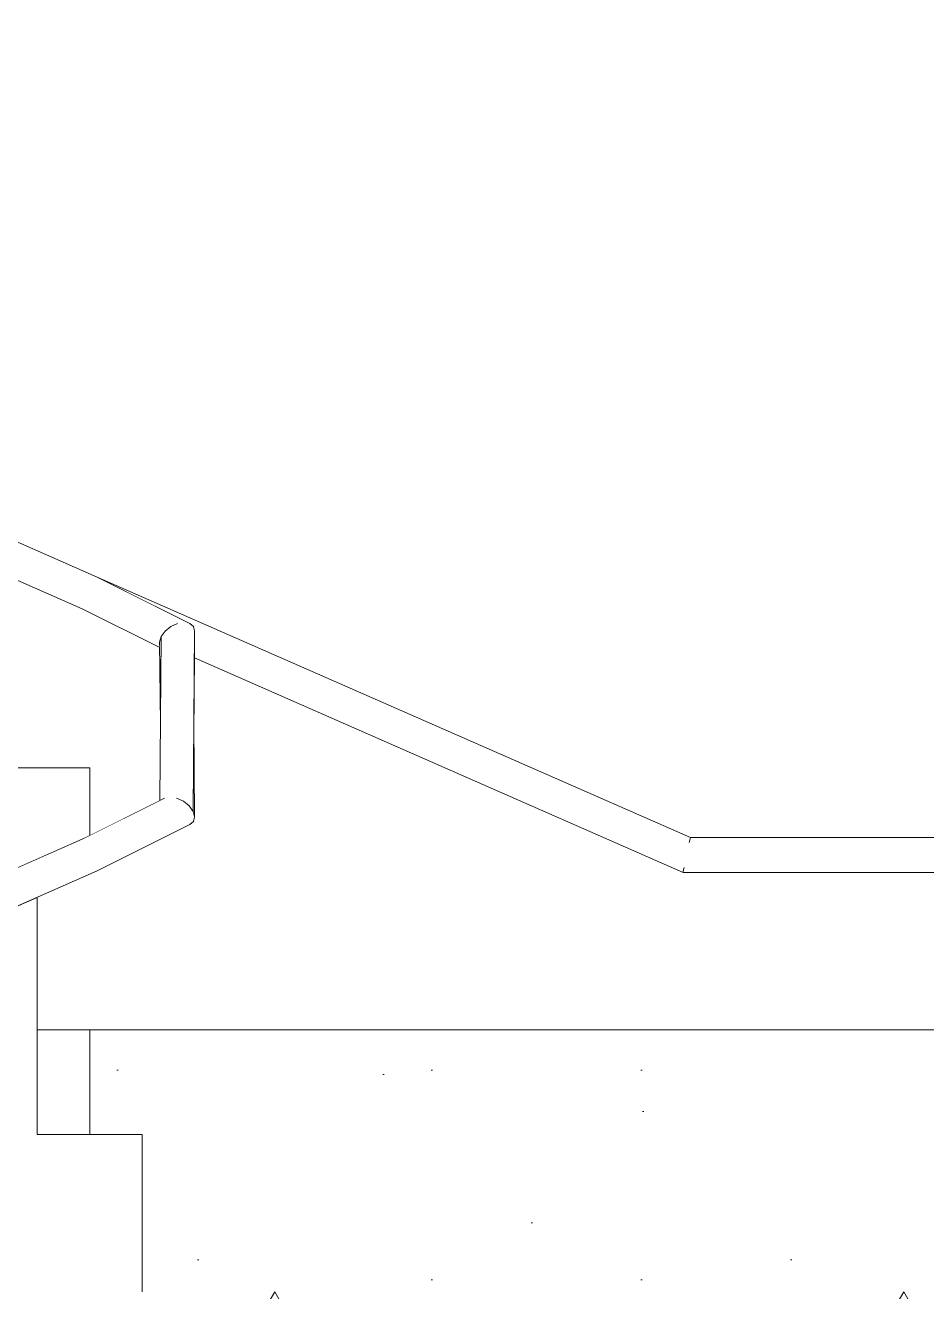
# Model space of a CAD drawing. Header units: feet. Extents: x -10410 to 374725, y -46422 to 88923.
# Drawn here: x 122468 to 122983, y -1507 to -782 of the extents above; entities that cross this region are included whole.
import ezdxf

# ---------------------------------------------------------------- set-up
doc = ezdxf.new("R2010")
doc.units = ezdxf.units.FT
doc.header["$MEASUREMENT"] = 0
doc.set_wipeout_variables(frame=1)
doc.linetypes.add('Wipeout_Contour', pattern=[1000, 0, -1000])
for name, color, linetype in [('Конструктив - Лестницы', 7, 'Continuous'), ('Конструктив - Стены Несущие', 7, 'Continuous'), ('Местность - Рельеф', 7, 'Continuous')]:
    doc.layers.add(name, color=color, linetype=linetype)
doc.layers.add('Конструктив - Лестницы_Ном._пера__1', color=7, linetype='Continuous', lineweight=20)
pattern_1 = [(0, (0, 0), (0, 623.5383), [60, -300]), (0, (180, 311.8), (0, 623.5383), [60, -300]), (60, (0, 0), (-540, 311.7692), [60, -300]), (60, (360, 0), (-540, 311.7692), [60, -300]), (120, (60, 0), (540, 311.7692), [60, -300]), (120, (420, 0), (540, 311.7692), [60, -300]), (0, (0, 60), (0, 120), [0, -120, 0, -180]), (45, (60, 60), (-84.85282, 84.85282), [0, -90, 0, -150.00001])]

msp = doc.modelspace()

# ---------------------------------------------------------------- wipeouts: each hides what was drawn before it
at = {"color": 254, "linetype": 'Wipeout_Contour', "lineweight": 0, "ltscale": 2822181.066933423}
msp.add_wipeout([(120450.1917, -2700.00003), (123764.44947, -2700.00003), (123764.44947, -1256.53105), (123763.68826, -1260.3579), (123761.52053, -1263.60209), (123758.27628, -1265.76982), (123754.44949, -1266.53102), (122844.01797, -1266.53102), (122564.3167, -1143.7354), (122563.99878, -1181.53109), (122564.4456, -1234.65565), (122563.7912, -1237.30453), (122561.71463, -1239.07453), (122508.69814, -1265.58701), (122474.44645, -1280.62434), (122474.44645, -1356.53104), (123754.44649, -1356.53104), (123754.44649, -1616.53104), (122918.08647, -1616.53104), (122192.78644, -1934.96106), (121509.44651, -2234.96102), (121167.78653, -2384.961), (120484.44653, -2684.96104)], dxfattribs=at).dxf.layer = 'Конструктив - Стены Несущие'

# ---------------------------------------------------------------- next in the draw order: wipeouts: each hides what was drawn before it
at = {"color": 254, "linetype": 'Wipeout_Contour', "lineweight": 0, "ltscale": 489379.837064}
msp.add_wipeout([(122166.80337, -1415.68747), (122508.69814, -1265.58704), (122508.37473, -1264.89769), (122166.49737, -1414.99048)], dxfattribs=at).dxf.layer = 'Конструктив - Лестницы'
at = {"color": 254, "linetype": 'Wipeout_Contour', "lineweight": 0, "ltscale": 1954302.06984462}
msp.add_wipeout([(121764.17193, -792.45234), (121504.32567, -906.53102), (121821.11646, -906.53102), (121821.11646, -966.53106), (121791.11648, -966.53106), (121791.11648, -1056.531), (122162.78646, -1056.531), (122162.78646, -1116.53104), (122132.78647, -1116.53104), (122132.78647, -1206.53105), (122504.4465, -1206.53105), (122504.4465, -1245.35257), (122544.48079, -1225.33907), (122544.87305, -1181.53109), (122544.48086, -1137.72298), (122500.20081, -1115.58703)], dxfattribs=at).dxf.layer = 'Конструктив - Стены Несущие'

# ---------------------------------------------------------------- next in the draw order: wipeouts: each hides what was drawn before it
at = {"color": 254, "linetype": 'Wipeout_Contour', "lineweight": 0, "ltscale": 489377.357076}
msp.add_wipeout([(122166.49737, -1414.99048), (122508.37473, -1264.89769), (122507.45373, -1262.9346), (122165.62597, -1413.00561)], dxfattribs=at).dxf.layer = 'Конструктив - Лестницы'
at = {"color": 254, "linetype": 'Wipeout_Contour', "lineweight": 0, "ltscale": 2340459.073652017}
msp.add_wipeout([(121789.0482, -781.53107), (122848.21491, -1246.53101), (123754.44949, -1246.53101), (123758.27628, -1247.29221), (123761.52053, -1249.45994), (123763.68826, -1252.70419), (123764.44947, -1256.53105), (123764.44947, -456.53108), (123763.68826, -460.35787), (123761.52053, -463.60211), (123758.27628, -465.76978), (123754.44949, -466.53105), (122844.01797, -466.53105), (122564.3167, -343.73543), (122563.99878, -381.53105), (122564.4456, -434.65561), (122563.7912, -437.30456), (122561.71463, -439.07449), (122508.69814, -465.58704)], dxfattribs=at).dxf.layer = 'Конструктив - Стены Несущие'

# ---------------------------------------------------------------- next in the draw order: wipeouts: each hides what was drawn before it
at = {"color": 254, "linetype": 'Wipeout_Contour', "lineweight": 0, "ltscale": 493218.938596}
msp.add_wipeout([(123750.62263, -1247.29224), (122848.05519, -1247.29224), (122847.6003, -1249.45997), (123747.3784, -1249.45997)], dxfattribs=at).dxf.layer = 'Конструктив - Лестницы'
at = {"color": 254, "linetype": 'Wipeout_Contour', "lineweight": 0, "ltscale": 489372.774698}
msp.add_wipeout([(122165.62597, -1413.00561), (122507.45373, -1262.9346), (122506.07536, -1259.99662), (122164.32182, -1410.03505)], dxfattribs=at).dxf.layer = 'Конструктив - Лестницы'

# ---------------------------------------------------------------- next in the draw order: wipeouts: each hides what was drawn before it
at = {"color": 254, "linetype": 'Wipeout_Contour', "lineweight": 0, "ltscale": 493212.499585}
msp.add_wipeout([(123747.3784, -1249.45997), (122847.6003, -1249.45997), (122846.91951, -1252.7042), (123745.21067, -1252.7042)], dxfattribs=at).dxf.layer = 'Конструктив - Лестницы'
at = {"color": 254, "linetype": 'Wipeout_Contour', "lineweight": 0, "ltscale": 489366.787764}
msp.add_wipeout([(122164.32182, -1410.03505), (122506.07536, -1259.99662), (122504.44947, -1256.53103), (122162.78347, -1406.53103)], dxfattribs=at).dxf.layer = 'Конструктив - Лестницы'

# ---------------------------------------------------------------- next in the draw order: wipeouts: each hides what was drawn before it
at = {"color": 254, "linetype": 'Wipeout_Contour', "lineweight": 0, "ltscale": 493226.565564}
msp.add_wipeout([(123754.44947, -1246.53103), (122848.21492, -1246.53103), (122848.05519, -1247.29224), (123750.62263, -1247.29224)], dxfattribs=at).dxf.layer = 'Конструктив - Лестницы'
at = {"color": 254, "linetype": 'Wipeout_Contour', "lineweight": 0, "ltscale": 489360.307875}
msp.add_wipeout([(122162.78347, -1406.53103), (122504.44947, -1256.53103), (122502.82357, -1253.06545), (122161.24512, -1403.02702)], dxfattribs=at).dxf.layer = 'Конструктив - Лестницы'
at = {"color": 254, "linetype": 'Wipeout_Contour', "lineweight": 0, "ltscale": 493208.229063}
msp.add_wipeout([(123745.21067, -1252.7042), (122846.91951, -1252.7042), (122846.11647, -1256.53103), (123744.44947, -1256.53103)], dxfattribs=at).dxf.layer = 'Конструктив - Лестницы'

# ---------------------------------------------------------------- next in the draw order: wipeouts: each hides what was drawn before it
at = {"color": 254, "linetype": 'Wipeout_Contour', "lineweight": 0, "ltscale": 490801.75292}
msp.add_wipeout([(122522.31367, -1104.2839), (122561.08733, -1123.67391), (122847.6003, -1249.45997), (122848.05519, -1247.29224)], dxfattribs=at).dxf.layer = 'Конструктив - Лестницы'
at = {"color": 254, "linetype": 'Wipeout_Contour', "lineweight": 0, "ltscale": 489354.321535}
msp.add_wipeout([(122161.24512, -1403.02702), (122502.82357, -1253.06545), (122501.4452, -1250.12747), (122159.94097, -1400.05645)], dxfattribs=at).dxf.layer = 'Конструктив - Лестницы'
at = {"color": 254, "linetype": 'Wipeout_Contour', "lineweight": 0, "ltscale": 493206.779051}
msp.add_wipeout([(123744.44947, -1256.53103), (122846.11647, -1256.53103), (122845.31342, -1260.35787), (123745.21067, -1260.35787)], dxfattribs=at).dxf.layer = 'Конструктив - Лестницы'

# ---------------------------------------------------------------- next in the draw order: wipeouts: each hides what was drawn before it
at = {"color": 254, "linetype": 'Wipeout_Contour', "lineweight": 0, "ltscale": 858550.062714}
msp.add_wipeout([(122847.6003, -1249.45997), (122561.08745, -1123.67397), (122561.71459, -1123.98759), (122563.79119, -1125.75753), (122564.44559, -1128.40643), (122564.44321, -1128.69031), (122846.91951, -1252.7042)], dxfattribs=at).dxf.layer = 'Конструктив - Лестницы'
at = {"color": 254, "linetype": 'Wipeout_Contour', "lineweight": 0, "ltscale": 489349.739965}
msp.add_wipeout([(122159.94097, -1400.05645), (122501.4452, -1250.12747), (122500.5242, -1248.16438), (122159.06956, -1398.07159)], dxfattribs=at).dxf.layer = 'Конструктив - Лестницы'
at = {"color": 254, "linetype": 'Wipeout_Contour', "lineweight": 0, "ltscale": 493208.370296}
msp.add_wipeout([(123745.21067, -1260.35787), (122845.31342, -1260.35787), (122844.63263, -1263.6021), (123747.3784, -1263.6021)], dxfattribs=at).dxf.layer = 'Конструктив - Лестницы'

# ---------------------------------------------------------------- next in the draw order: wipeouts: each hides what was drawn before it
at = {"color": 254, "linetype": 'Wipeout_Contour', "lineweight": 0, "ltscale": 490845.135322}
msp.add_wipeout([(122564.40818, -1132.85435), (122846.11646, -1256.53103), (122846.91951, -1252.7042), (122564.4432, -1128.69033)], dxfattribs=at).dxf.layer = 'Конструктив - Лестницы'
at = {"color": 254, "linetype": 'Wipeout_Contour', "lineweight": 0, "ltscale": 489347.260461}
msp.add_wipeout([(122159.06956, -1398.07159), (122500.5242, -1248.16438), (122500.20079, -1247.47503), (122158.76356, -1397.37459)], dxfattribs=at).dxf.layer = 'Конструктив - Лестницы'
at = {"color": 254, "linetype": 'Wipeout_Contour', "lineweight": 0, "ltscale": 493212.758666}
msp.add_wipeout([(123747.3784, -1263.6021), (122844.63263, -1263.6021), (122844.17774, -1265.76983), (123750.62263, -1265.76983)], dxfattribs=at).dxf.layer = 'Конструктив - Лестницы'

# ---------------------------------------------------------------- next in the draw order: wipeouts: each hides what was drawn before it
at = {"color": 254, "linetype": 'Wipeout_Contour', "lineweight": 0, "ltscale": 613413.7539}
msp.add_wipeout([(122564.37316, -1137.01836), (122845.31342, -1260.35787), (122846.11647, -1256.53104), (122564.40818, -1132.85434), (122564.40263, -1133.51414)], dxfattribs=at).dxf.layer = 'Конструктив - Лестницы'
at = {"color": 254, "linetype": 'Wipeout_Contour', "lineweight": 0, "ltscale": 493219.275825}
msp.add_wipeout([(123750.62263, -1265.76983), (122844.17774, -1265.76983), (122844.01801, -1266.53103), (123754.44947, -1266.53103)], dxfattribs=at).dxf.layer = 'Конструктив - Лестницы'
at = {"color": 254, "linetype": 'Wipeout_Contour', "lineweight": 0, "ltscale": 489989.189485}
msp.add_wipeout([(122474.44647, -1416.53103), (122504.44646, -1416.53103), (122504.44646, -1356.53103), (122474.44647, -1356.53103)], dxfattribs=at).dxf.layer = 'Конструктив - Лестницы'

# ---------------------------------------------------------------- next in the draw order: wipeouts: each hides what was drawn before it
at = {"color": 254, "linetype": 'Wipeout_Contour', "lineweight": 0, "ltscale": 490842.209532}
msp.add_wipeout([(122564.37315, -1137.01835), (122564.34346, -1140.54844), (122844.63263, -1263.6021), (122845.31342, -1260.35786)], dxfattribs=at).dxf.layer = 'Конструктив - Лестницы'
at = {"color": 254, "linetype": 'Wipeout_Contour', "lineweight": 0, "ltscale": 490052.691097}
msp.add_wipeout([(122474.44647, -1416.53104), (122474.44647, -1506.53103), (122534.44647, -1506.53103), (122534.44647, -1416.53104)], dxfattribs=at).dxf.layer = 'Конструктив - Лестницы'

# ---------------------------------------------------------------- next in the draw order: hatches: boundary and pattern name
at = {"layer": 'Конструктив - Лестницы_Ном._пера__1', "linetype": 'Continuous'}
h = msp.add_hatch(dxfattribs=at)
h.set_pattern_fill('БЕТОН_02', color=256, style=0, pattern_type=2)
h.set_pattern_definition(pattern_1)
h.paths.add_polyline_path([(123754.44647, -1416.53103), (123754.44647, -1356.53103), (122504.44647, -1356.53103), (122504.44647, -1416.53103)])
h = msp.add_hatch(dxfattribs=at)
h.set_pattern_fill('БЕТОН_02', color=256, style=0, pattern_type=2)
h.set_pattern_definition(pattern_1)
h.paths.add_polyline_path([(123754.44647, -1616.53103), (123754.44647, -1416.53103), (122534.44647, -1416.53103), (122534.44647, -1616.53103)])

# ---------------------------------------------------------------- next in the draw order: wipeouts: each hides what was drawn before it
at = {"color": 254, "linetype": 'Wipeout_Contour', "lineweight": 0, "ltscale": 490841.134026}
msp.add_wipeout([(122564.34346, -1140.54843), (122564.32362, -1142.90716), (122844.17774, -1265.76983), (122844.63263, -1263.6021)], dxfattribs=at).dxf.layer = 'Конструктив - Лестницы'
at = {"color": 254, "linetype": 'Wipeout_Contour', "lineweight": 0, "ltscale": 612328.10697}
msp.add_wipeout([(122474.44647, -1280.62438), (122432.47647, -1299.05027), (122432.47647, -1506.53103), (122474.44647, -1506.53103), (122474.44647, -1416.53104)], dxfattribs=at).dxf.layer = 'Конструктив - Лестницы'

# ---------------------------------------------------------------- next in the draw order: wipeouts: each hides what was drawn before it
at = {"color": 254, "linetype": 'Wipeout_Contour', "lineweight": 0, "ltscale": 490840.551464}
msp.add_wipeout([(122564.32362, -1142.90716), (122564.31665, -1143.73544), (122844.01801, -1266.53103), (122844.17774, -1265.76982)], dxfattribs=at).dxf.layer = 'Конструктив - Лестницы'

# ---------------------------------------------------------------- next in the draw order: wipeouts: each hides what was drawn before it
at = {"color": 254, "linetype": 'Wipeout_Contour', "lineweight": 0, "ltscale": 490749.790572}
msp.add_wipeout([(122848.21492, -1246.53103), (122508.69814, -1097.47503), (122522.31371, -1104.28392), (122848.05519, -1247.29224)], dxfattribs=at).dxf.layer = 'Конструктив - Лестницы'

# ---------------------------------------------------------------- next in the draw order: wipeouts: each hides what was drawn before it
at = {"color": 254, "linetype": 'Wipeout_Contour', "lineweight": 0, "ltscale": 367598.616209}
msp.add_wipeout([(122508.69814, -1265.58704), (122561.71459, -1239.07448), (122508.37473, -1264.89769)], dxfattribs=at).dxf.layer = 'Конструктив - Лестницы'

# ---------------------------------------------------------------- next in the draw order: wipeouts: each hides what was drawn before it
at = {"color": 254, "linetype": 'Wipeout_Contour', "lineweight": 0, "ltscale": 367599.392354}
msp.add_wipeout([(122508.37473, -1264.89769), (122563.79119, -1237.30454), (122507.45373, -1262.9346)], dxfattribs=at).dxf.layer = 'Конструктив - Лестницы'

# ---------------------------------------------------------------- next in the draw order: wipeouts: each hides what was drawn before it
at = {"color": 254, "linetype": 'Wipeout_Contour', "lineweight": 0, "ltscale": 367652.451846}
msp.add_wipeout([(122508.37473, -1264.89769), (122561.71459, -1239.07448), (122563.79119, -1237.30454)], dxfattribs=at).dxf.layer = 'Конструктив - Лестницы'

# ---------------------------------------------------------------- next in the draw order: wipeouts: each hides what was drawn before it
at = {"color": 254, "linetype": 'Wipeout_Contour', "lineweight": 0, "ltscale": 367597.662657}
msp.add_wipeout([(122507.45373, -1262.9346), (122564.44559, -1234.65563), (122506.07536, -1259.99662)], dxfattribs=at).dxf.layer = 'Конструктив - Лестницы'

# ---------------------------------------------------------------- next in the draw order: wipeouts: each hides what was drawn before it
at = {"color": 254, "linetype": 'Wipeout_Contour', "lineweight": 0, "ltscale": 367654.171233}
msp.add_wipeout([(122507.45373, -1262.9346), (122563.79119, -1237.30454), (122564.44559, -1234.65563)], dxfattribs=at).dxf.layer = 'Конструктив - Лестницы'

# ---------------------------------------------------------------- next in the draw order: wipeouts: each hides what was drawn before it
at = {"color": 254, "linetype": 'Wipeout_Contour', "lineweight": 0, "ltscale": 367593.689825}
msp.add_wipeout([(122504.44947, -1256.53103), (122506.07536, -1259.99662), (122563.57818, -1231.53103)], dxfattribs=at).dxf.layer = 'Конструктив - Лестницы'

# ---------------------------------------------------------------- next in the draw order: wipeouts: each hides what was drawn before it
at = {"color": 254, "linetype": 'Wipeout_Contour', "lineweight": 0, "ltscale": 367652.495089}
msp.add_wipeout([(122506.07536, -1259.99662), (122564.44559, -1234.65563), (122563.57818, -1231.53103)], dxfattribs=at).dxf.layer = 'Конструктив - Лестницы'

# ---------------------------------------------------------------- next in the draw order: wipeouts: each hides what was drawn before it
at = {"color": 254, "linetype": 'Wipeout_Contour', "lineweight": 0, "ltscale": 367588.078371}
msp.add_wipeout([(122504.44947, -1256.53103), (122561.32099, -1228.40644), (122502.82357, -1253.06545)], dxfattribs=at).dxf.layer = 'Конструктив - Лестницы'

# ---------------------------------------------------------------- next in the draw order: wipeouts: each hides what was drawn before it
at = {"color": 254, "linetype": 'Wipeout_Contour', "lineweight": 0, "ltscale": 367647.669793}
msp.add_wipeout([(122561.321, -1228.40644), (122504.44947, -1256.53103), (122563.57818, -1231.53103)], dxfattribs=at).dxf.layer = 'Конструктив - Лестницы'

# ---------------------------------------------------------------- next in the draw order: wipeouts: each hides what was drawn before it
at = {"color": 254, "linetype": 'Wipeout_Contour', "lineweight": 0, "ltscale": 367581.68267}
msp.add_wipeout([(122558.01769, -1225.75753), (122501.4452, -1250.12747), (122502.82357, -1253.06545)], dxfattribs=at).dxf.layer = 'Конструктив - Лестницы'

# ---------------------------------------------------------------- next in the draw order: wipeouts: each hides what was drawn before it
at = {"color": 254, "linetype": 'Wipeout_Contour', "lineweight": 0, "ltscale": 367640.408564}
msp.add_wipeout([(122502.82357, -1253.06545), (122561.32099, -1228.40644), (122558.01769, -1225.75753)], dxfattribs=at).dxf.layer = 'Конструктив - Лестницы'

# ---------------------------------------------------------------- next in the draw order: wipeouts: each hides what was drawn before it
at = {"color": 254, "linetype": 'Wipeout_Contour', "lineweight": 0, "ltscale": 367710.142445}
msp.add_wipeout([(122563.99874, -1181.53106), (122563.57818, -1231.53103), (122564.44559, -1234.65563)], dxfattribs=at).dxf.layer = 'Конструктив - Лестницы'
at = {"color": 254, "linetype": 'Wipeout_Contour', "lineweight": 0, "ltscale": 367575.476878}
msp.add_wipeout([(122501.4452, -1250.12747), (122554.17115, -1223.98759), (122500.5242, -1248.16438)], dxfattribs=at).dxf.layer = 'Конструктив - Лестницы'

# ---------------------------------------------------------------- next in the draw order: wipeouts: each hides what was drawn before it
at = {"color": 254, "linetype": 'Wipeout_Contour', "lineweight": 0, "ltscale": 367631.817793}
msp.add_wipeout([(122554.17115, -1223.98759), (122501.4452, -1250.12747), (122558.01769, -1225.75753)], dxfattribs=at).dxf.layer = 'Конструктив - Лестницы'

# ---------------------------------------------------------------- next in the draw order: wipeouts: each hides what was drawn before it
at = {"color": 254, "linetype": 'Wipeout_Contour', "lineweight": 0, "ltscale": 367706.663998}
msp.add_wipeout([(122561.32099, -1228.40644), (122563.57817, -1231.53103), (122564.44559, -1128.40644)], dxfattribs=at).dxf.layer = 'Конструктив - Лестницы'
at = {"color": 254, "linetype": 'Wipeout_Contour', "lineweight": 0, "ltscale": 367570.406511}
msp.add_wipeout([(122500.5242, -1248.16438), (122550.36698, -1223.36607), (122500.20079, -1247.47503)], dxfattribs=at).dxf.layer = 'Конструктив - Лестницы'

# ---------------------------------------------------------------- next in the draw order: wipeouts: each hides what was drawn before it
at = {"color": 254, "linetype": 'Wipeout_Contour', "lineweight": 0, "ltscale": 367623.205107}
msp.add_wipeout([(122500.5242, -1248.16438), (122554.17115, -1223.98759), (122550.36698, -1223.36607)], dxfattribs=at).dxf.layer = 'Конструктив - Лестницы'

# ---------------------------------------------------------------- next in the draw order: wipeouts: each hides what was drawn before it
at = {"color": 254, "linetype": 'Wipeout_Contour', "lineweight": 0, "ltscale": 367615.880769}
msp.add_wipeout([(122500.20079, -1247.47503), (122550.36698, -1223.36607), (122547.18434, -1223.98759)], dxfattribs=at).dxf.layer = 'Конструктив - Лестницы'

# ---------------------------------------------------------------- next in the draw order: wipeouts: each hides what was drawn before it
at = {"color": 254, "linetype": 'Wipeout_Contour', "lineweight": 0, "ltscale": 367660.772033}
msp.add_wipeout([(122550.88124, -1125.75753), (122545.15125, -1225.00395), (122547.18434, -1223.98759)], dxfattribs=at).dxf.layer = 'Конструктив - Лестницы'
at = {"color": 254, "linetype": 'Wipeout_Contour', "lineweight": 0, "ltscale": 734268.303954}
msp.add_wipeout([(122132.78647, -1266.53103), (122456.79553, -1266.53103), (122500.2008, -1247.47503), (122504.44647, -1245.35259), (122504.44647, -1206.53103), (122132.78647, -1206.53103)], dxfattribs=at).dxf.layer = 'Конструктив - Лестницы'

# ---------------------------------------------------------------- next in the draw order: wipeouts: each hides what was drawn before it
at = {"color": 254, "linetype": 'Wipeout_Contour', "lineweight": 0, "ltscale": 367669.235468}
msp.add_wipeout([(122550.88124, -1125.75753), (122547.18434, -1223.98759), (122554.72778, -1123.98759)], dxfattribs=at).dxf.layer = 'Конструктив - Лестницы'

# ---------------------------------------------------------------- next in the draw order: wipeouts: each hides what was drawn before it
at = {"color": 254, "linetype": 'Wipeout_Contour', "lineweight": 0, "ltscale": 367655.012419}
msp.add_wipeout([(122547.57794, -1128.40644), (122544.55027, -1225.30438), (122545.12655, -1225.01629)], dxfattribs=at).dxf.layer = 'Конструктив - Лестницы'
at = {"color": 254, "linetype": 'Wipeout_Contour', "lineweight": 0, "ltscale": 367700.517447}
msp.add_wipeout([(122563.79119, -1125.75753), (122558.01769, -1225.75753), (122561.321, -1228.40644)], dxfattribs=at).dxf.layer = 'Конструктив - Лестницы'

# ---------------------------------------------------------------- next in the draw order: wipeouts: each hides what was drawn before it
at = {"color": 254, "linetype": 'Wipeout_Contour', "lineweight": 0, "ltscale": 490211.917865}
msp.add_wipeout([(122545.12655, -1225.01629), (122545.15125, -1225.00395), (122550.88124, -1125.75753), (122547.57794, -1128.40644)], dxfattribs=at).dxf.layer = 'Конструктив - Лестницы'
at = {"color": 254, "linetype": 'Wipeout_Contour', "lineweight": 0, "ltscale": 367705.782623}
msp.add_wipeout([(122563.79119, -1125.75753), (122561.32099, -1228.40644), (122564.44559, -1128.40644)], dxfattribs=at).dxf.layer = 'Конструктив - Лестницы'

# ---------------------------------------------------------------- next in the draw order: wipeouts: each hides what was drawn before it
at = {"color": 254, "linetype": 'Wipeout_Contour', "lineweight": 0, "ltscale": 490205.307039}
msp.add_wipeout([(122544.48081, -1225.33911), (122544.55027, -1225.30438), (122547.57794, -1128.40644), (122545.32076, -1131.53103)], dxfattribs=at).dxf.layer = 'Конструктив - Лестницы'
at = {"color": 254, "linetype": 'Wipeout_Contour', "lineweight": 0, "ltscale": 367691.293303}
msp.add_wipeout([(122561.71459, -1123.98759), (122554.17115, -1223.98759), (122558.01769, -1225.75753)], dxfattribs=at).dxf.layer = 'Конструктив - Лестницы'

# ---------------------------------------------------------------- next in the draw order: wipeouts: each hides what was drawn before it
at = {"color": 254, "linetype": 'Wipeout_Contour', "lineweight": 0, "ltscale": 367699.833072}
msp.add_wipeout([(122558.01951, -1225.70743), (122563.79119, -1125.75753), (122561.71459, -1123.98759)], dxfattribs=at).dxf.layer = 'Конструктив - Лестницы'
at = {"color": 254, "linetype": 'Wipeout_Contour', "lineweight": 0, "ltscale": 367650.831638}
msp.add_wipeout([(122544.45334, -1134.65563), (122544.87306, -1181.5311), (122545.32076, -1131.53103)], dxfattribs=at).dxf.layer = 'Конструктив - Лестницы'

# ---------------------------------------------------------------- next in the draw order: wipeouts: each hides what was drawn before it
at = {"color": 254, "linetype": 'Wipeout_Contour', "lineweight": 0, "ltscale": 367680.474983}
msp.add_wipeout([(122550.36698, -1223.36607), (122554.17115, -1223.98759), (122558.53195, -1123.36607)], dxfattribs=at).dxf.layer = 'Конструктив - Лестницы'

# ---------------------------------------------------------------- next in the draw order: wipeouts: each hides what was drawn before it
at = {"color": 254, "linetype": 'Wipeout_Contour', "lineweight": 0, "ltscale": 367690.748773}
msp.add_wipeout([(122558.53195, -1123.36607), (122554.17115, -1223.98759), (122561.71459, -1123.98759)], dxfattribs=at).dxf.layer = 'Конструктив - Лестницы'

# ---------------------------------------------------------------- next in the draw order: wipeouts: each hides what was drawn before it
at = {"color": 254, "linetype": 'Wipeout_Contour', "lineweight": 0, "ltscale": 367669.734216}
msp.add_wipeout([(122547.18434, -1223.98759), (122550.36698, -1223.36607), (122554.72778, -1123.98759)], dxfattribs=at).dxf.layer = 'Конструктив - Лестницы'

# ---------------------------------------------------------------- next in the draw order: wipeouts: each hides what was drawn before it
at = {"color": 254, "linetype": 'Wipeout_Contour', "lineweight": 0, "ltscale": 367679.996079}
msp.add_wipeout([(122550.36698, -1223.36607), (122558.53195, -1123.36607), (122554.72778, -1123.98759)], dxfattribs=at).dxf.layer = 'Конструктив - Лестницы'

# ---------------------------------------------------------------- next in the draw order: wipeouts: each hides what was drawn before it
at = {"color": 254, "linetype": 'Wipeout_Contour', "lineweight": 0, "ltscale": 367627.912158}
msp.add_wipeout([(122554.72778, -1123.98759), (122507.45373, -1100.12747), (122550.88124, -1125.75753)], dxfattribs=at).dxf.layer = 'Конструктив - Лестницы'

# ---------------------------------------------------------------- next in the draw order: wipeouts: each hides what was drawn before it
at = {"color": 254, "linetype": 'Wipeout_Contour', "lineweight": 0, "ltscale": 367586.048347}
msp.add_wipeout([(122554.72778, -1123.98759), (122508.37473, -1098.16438), (122507.45373, -1100.12747)], dxfattribs=at).dxf.layer = 'Конструктив - Лестницы'

# ---------------------------------------------------------------- next in the draw order: wipeouts: each hides what was drawn before it
at = {"color": 254, "linetype": 'Wipeout_Contour', "lineweight": 0, "ltscale": 367619.443371}
msp.add_wipeout([(122550.88124, -1125.75753), (122506.07536, -1103.06545), (122547.57794, -1128.40644)], dxfattribs=at).dxf.layer = 'Конструктив - Лестницы'

# ---------------------------------------------------------------- next in the draw order: wipeouts: each hides what was drawn before it
at = {"color": 254, "linetype": 'Wipeout_Contour', "lineweight": 0, "ltscale": 367579.952038}
msp.add_wipeout([(122550.88124, -1125.75753), (122507.45373, -1100.12747), (122506.07536, -1103.06545)], dxfattribs=at).dxf.layer = 'Конструктив - Лестницы'

# ---------------------------------------------------------------- next in the draw order: wipeouts: each hides what was drawn before it
at = {"color": 254, "linetype": 'Wipeout_Contour', "lineweight": 0, "ltscale": 367612.320148}
msp.add_wipeout([(122547.57794, -1128.40644), (122504.44947, -1106.53103), (122545.32076, -1131.53103)], dxfattribs=at).dxf.layer = 'Конструктив - Лестницы'

# ---------------------------------------------------------------- next in the draw order: wipeouts: each hides what was drawn before it
at = {"color": 254, "linetype": 'Wipeout_Contour', "lineweight": 0, "ltscale": 367573.720015}
msp.add_wipeout([(122547.57794, -1128.40644), (122506.07536, -1103.06545), (122504.44947, -1106.53103)], dxfattribs=at).dxf.layer = 'Конструктив - Лестницы'

# ---------------------------------------------------------------- next in the draw order: wipeouts: each hides what was drawn before it
at = {"color": 254, "linetype": 'Wipeout_Contour', "lineweight": 0, "ltscale": 367607.626976}
msp.add_wipeout([(122545.32076, -1131.53103), (122502.82357, -1109.99662), (122544.45334, -1134.65563)], dxfattribs=at).dxf.layer = 'Конструктив - Лестницы'

# ---------------------------------------------------------------- next in the draw order: wipeouts: each hides what was drawn before it
at = {"color": 254, "linetype": 'Wipeout_Contour', "lineweight": 0, "ltscale": 367568.302133}
msp.add_wipeout([(122545.32076, -1131.53103), (122504.44947, -1106.53103), (122502.82357, -1109.99662)], dxfattribs=at).dxf.layer = 'Конструктив - Лестницы'

# ---------------------------------------------------------------- next in the draw order: wipeouts: each hides what was drawn before it
at = {"color": 254, "linetype": 'Wipeout_Contour', "lineweight": 0, "ltscale": 367605.459013}
msp.add_wipeout([(122544.45334, -1134.65563), (122501.4452, -1112.9346), (122544.47389, -1136.95076)], dxfattribs=at).dxf.layer = 'Конструктив - Лестницы'

# ---------------------------------------------------------------- next in the draw order: wipeouts: each hides what was drawn before it
at = {"color": 254, "linetype": 'Wipeout_Contour', "lineweight": 0, "ltscale": 367564.52353}
msp.add_wipeout([(122544.45334, -1134.65563), (122502.82357, -1109.99662), (122501.4452, -1112.9346)], dxfattribs=at).dxf.layer = 'Конструктив - Лестницы'

# ---------------------------------------------------------------- next in the draw order: wipeouts: each hides what was drawn before it
at = {"color": 254, "linetype": 'Wipeout_Contour', "lineweight": 0, "ltscale": 367604.611818}
msp.add_wipeout([(122500.5242, -1114.89769), (122544.48036, -1137.67342), (122544.47421, -1136.98613)], dxfattribs=at).dxf.layer = 'Конструктив - Лестницы'

# ---------------------------------------------------------------- next in the draw order: wipeouts: each hides what was drawn before it
at = {"color": 254, "linetype": 'Wipeout_Contour', "lineweight": 0, "ltscale": 490111.57464}
msp.add_wipeout([(122501.4452, -1112.9346), (122500.5242, -1114.89769), (122544.47421, -1136.98613), (122544.47389, -1136.95076)], dxfattribs=at).dxf.layer = 'Конструктив - Лестницы'

# ---------------------------------------------------------------- next in the draw order: wipeouts: each hides what was drawn before it
at = {"color": 254, "linetype": 'Wipeout_Contour', "lineweight": 0, "ltscale": 490110.394198}
msp.add_wipeout([(122500.20079, -1115.58704), (122544.4808, -1137.72296), (122544.48036, -1137.67342), (122500.5242, -1114.89769)], dxfattribs=at).dxf.layer = 'Конструктив - Лестницы'

# ---------------------------------------------------------------- next in the draw order: wipeouts: each hides what was drawn before it
at = {"color": 254, "linetype": 'Wipeout_Contour', "lineweight": 0, "ltscale": 367643.726751}
msp.add_wipeout([(122561.71459, -1123.98759), (122508.69814, -1097.47503), (122558.53195, -1123.36607)], dxfattribs=at).dxf.layer = 'Конструктив - Лестницы'

# ---------------------------------------------------------------- next in the draw order: wipeouts: each hides what was drawn before it
at = {"color": 254, "linetype": 'Wipeout_Contour', "lineweight": 0, "ltscale": 367636.438823}
msp.add_wipeout([(122558.53195, -1123.36607), (122508.37473, -1098.16438), (122554.72778, -1123.98759)], dxfattribs=at).dxf.layer = 'Конструктив - Лестницы'

# ---------------------------------------------------------------- next in the draw order: wipeouts: each hides what was drawn before it
at = {"color": 254, "linetype": 'Wipeout_Contour', "lineweight": 0, "ltscale": 367591.079811}
msp.add_wipeout([(122508.37473, -1098.16438), (122558.53195, -1123.36607), (122508.69814, -1097.47503)], dxfattribs=at).dxf.layer = 'Конструктив - Лестницы'

# ---------------------------------------------------------------- next in the draw order: wipeouts: each hides what was drawn before it
at = {"color": 254, "linetype": 'Wipeout_Contour', "lineweight": 0, "ltscale": 489365.186168}
msp.add_wipeout([(122508.37473, -1098.16438), (122166.49737, -948.07159), (122165.62597, -950.05645), (122507.45373, -1100.12747)], dxfattribs=at).dxf.layer = 'Конструктив - Лестницы'

# ---------------------------------------------------------------- next in the draw order: wipeouts: each hides what was drawn before it
at = {"color": 254, "linetype": 'Wipeout_Contour', "lineweight": 0, "ltscale": 489360.794065}
msp.add_wipeout([(122507.45373, -1100.12747), (122165.62597, -950.05645), (122164.32182, -953.02702), (122506.07536, -1103.06545)], dxfattribs=at).dxf.layer = 'Конструктив - Лестницы'

# ---------------------------------------------------------------- next in the draw order: wipeouts: each hides what was drawn before it
at = {"color": 254, "linetype": 'Wipeout_Contour', "lineweight": 0, "ltscale": 489355.05574}
msp.add_wipeout([(122506.07536, -1103.06545), (122164.32182, -953.02702), (122162.78347, -956.53103), (122504.44947, -1106.53103)], dxfattribs=at).dxf.layer = 'Конструктив - Лестницы'

# ---------------------------------------------------------------- next in the draw order: wipeouts: each hides what was drawn before it
at = {"color": 254, "linetype": 'Wipeout_Contour', "lineweight": 0, "ltscale": 489348.844949}
msp.add_wipeout([(122504.44947, -1106.53103), (122162.78347, -956.53103), (122161.24512, -960.03505), (122502.82357, -1109.99662)], dxfattribs=at).dxf.layer = 'Конструктив - Лестницы'

# ---------------------------------------------------------------- next in the draw order: wipeouts: each hides what was drawn before it
at = {"color": 254, "linetype": 'Wipeout_Contour', "lineweight": 0, "ltscale": 489343.107229}
msp.add_wipeout([(122502.82357, -1109.99662), (122161.24512, -960.03505), (122159.94097, -963.00561), (122501.4452, -1112.9346)], dxfattribs=at).dxf.layer = 'Конструктив - Лестницы'

# ---------------------------------------------------------------- next in the draw order: wipeouts: each hides what was drawn before it
at = {"color": 254, "linetype": 'Wipeout_Contour', "lineweight": 0, "ltscale": 489338.715947}
msp.add_wipeout([(122501.4452, -1112.9346), (122159.94097, -963.00561), (122159.06956, -964.99048), (122500.5242, -1114.89769)], dxfattribs=at).dxf.layer = 'Конструктив - Лестницы'

# ---------------------------------------------------------------- next in the draw order: wipeouts: each hides what was drawn before it
at = {"color": 254, "linetype": 'Wipeout_Contour', "lineweight": 0, "ltscale": 489336.339427}
msp.add_wipeout([(122500.5242, -1114.89769), (122159.06956, -964.99048), (122158.76356, -965.68747), (122500.20079, -1115.58704)], dxfattribs=at).dxf.layer = 'Конструктив - Лестницы'

# ---------------------------------------------------------------- next in the draw order: wipeouts: each hides what was drawn before it
at = {"color": 254, "linetype": 'Wipeout_Contour', "lineweight": 0, "ltscale": 489367.563182}
msp.add_wipeout([(122508.69814, -1097.47503), (122166.80337, -947.37459), (122166.49737, -948.07159), (122508.37473, -1098.16438)], dxfattribs=at).dxf.layer = 'Конструктив - Лестницы'

# ---------------------------------------------------------------- next in the draw order: wipeouts: each hides what was drawn before it
at = {"color": 254, "linetype": 'Wipeout_Contour', "lineweight": 0, "ltscale": 4316119.575132368}
msp.add_wipeout([(108666.41377, -1049.99961), (106832.83325, -1049.99961), (106832.83325, -2049.9998), (108666.41377, -2049.9998), (108666.41377, -3672.67588), (108666.41377, -4114.14593), (109599.04704, -4114.14593), (110385.67818, -4114.14593), (110385.67818, -3672.67588), (110385.67818, -3656.83657), (119164.44955, -3656.83657), (119164.44955, -3672.67588), (119799.13641, -3672.67588), (119799.13641, -3656.83657), (123141.85296, -3656.83657), (123141.85296, -3959.01235), (124647.27344, -3959.01235), (124647.27344, -3638.59198), (124647.27344, -2050.0001), (126650.45044, -2050.0001), (126650.45044, -1249.99988), (126650.45044, -1049.9999), (124234.44953, -1049.9999), (124234.44953, -1249.99988), (124234.44953, -3638.59198), (123764.4497, -3638.59198), (123764.4497, -3000.00001), (121531.95299, -3000.00001), (119799.13641, -3000.00001), (119164.44955, -3000.00001), (110385.67818, -3000.00001), (109599.04704, -3000.00001), (109599.04704, -3656.83657), (109599.04704, -3672.67588), (109164.44965, -3672.67588), (109164.44965, -2049.9998), (109164.44965, -1049.99961)], dxfattribs=at).dxf.layer = 'Местность - Рельеф'

# ---------------------------------------------------------------- next in the draw order: linework, layer by layer
at = {"layer": 'Конструктив - Лестницы_Ном._пера__1', "linetype": 'Continuous'}
for p, q in [((122508.69814, -1097.47503), (122166.80337, -947.37459)), ((122500.20079, -1115.58704), (122158.76356, -965.68747)), ((122561.71459, -1123.98759), (122508.69814, -1097.47503)), ((122848.21492, -1246.53103), (122508.69826, -1097.47508)), ((122544.4808, -1137.72296), (122500.20079, -1115.58704)), ((122547.57794, -1128.40644), (122545.32076, -1131.53103)), ((122550.88124, -1125.75753), (122547.57794, -1128.40644)), ((122554.72778, -1123.98759), (122550.88124, -1125.75753)), ((122563.79119, -1125.75753), (122561.71459, -1123.98759)), ((122563.57818, -1231.53103), (122564.44559, -1128.40644)), ((122564.44559, -1128.40644), (122563.79119, -1125.75753)), ((122545.32076, -1131.53103), (122544.45334, -1134.65563)), ((122544.87306, -1181.53103), (122544.45334, -1134.65563)), ((122544.4808, -1225.33911), (122545.32076, -1131.53103)), ((122844.01801, -1266.53103), (122564.31665, -1143.73544)), ((122564.44559, -1234.65563), (122563.99874, -1181.53103)), ((122504.44647, -1206.53103), (122132.78647, -1206.53103)), ((122504.44647, -1245.35258), (122504.44647, -1206.53103)), ((122500.20079, -1247.47503), (122547.18434, -1223.98759)), ((122558.01769, -1225.75753), (122554.17115, -1223.98759)), ((122561.32099, -1228.40644), (122558.01769, -1225.75753)), ((122563.57818, -1231.53103), (122561.32099, -1228.40644)), ((122563.57818, -1231.53103), (122563.57818, -1231.24892)), ((122564.44559, -1234.65563), (122563.57818, -1231.53103)), ((122508.69814, -1265.58704), (122561.71459, -1239.07448)), ((122561.71459, -1239.07448), (122563.79119, -1237.30454)), ((122563.79119, -1237.30454), (122564.44559, -1234.65563)), ((122848.21492, -1246.53103), (122848.05519, -1247.29224)), ((123754.44947, -1246.53103), (122848.21492, -1246.53103)), ((122158.76356, -1397.37459), (122500.20079, -1247.47503)), ((122848.05519, -1247.29224), (122847.6003, -1249.45997)), ((122166.80337, -1415.68747), (122508.69814, -1265.58704)), ((122844.17774, -1265.76983), (122844.01801, -1266.53103)), ((123754.44947, -1266.53103), (122844.01801, -1266.53103)), ((122844.63263, -1263.6021), (122844.17774, -1265.76983)), ((122474.44647, -1356.53103), (122474.44647, -1280.62439)), ((122504.44647, -1356.53103), (122474.44647, -1356.53103)), ((122474.44647, -1416.53103), (122474.44647, -1356.53103)), ((122504.44647, -1356.53103), (122504.44647, -1416.53103)), ((123754.44647, -1356.53103), (122504.44647, -1356.53103)), ((122504.44647, -1416.53103), (122474.44647, -1416.53103)), ((122534.44647, -1416.53103), (122504.44647, -1416.53103)), ((122534.44647, -1416.53103), (122534.44647, -1506.53103))]:
    msp.add_line(p, q, dxfattribs=at)

doc.saveas('drawing.dxf')
